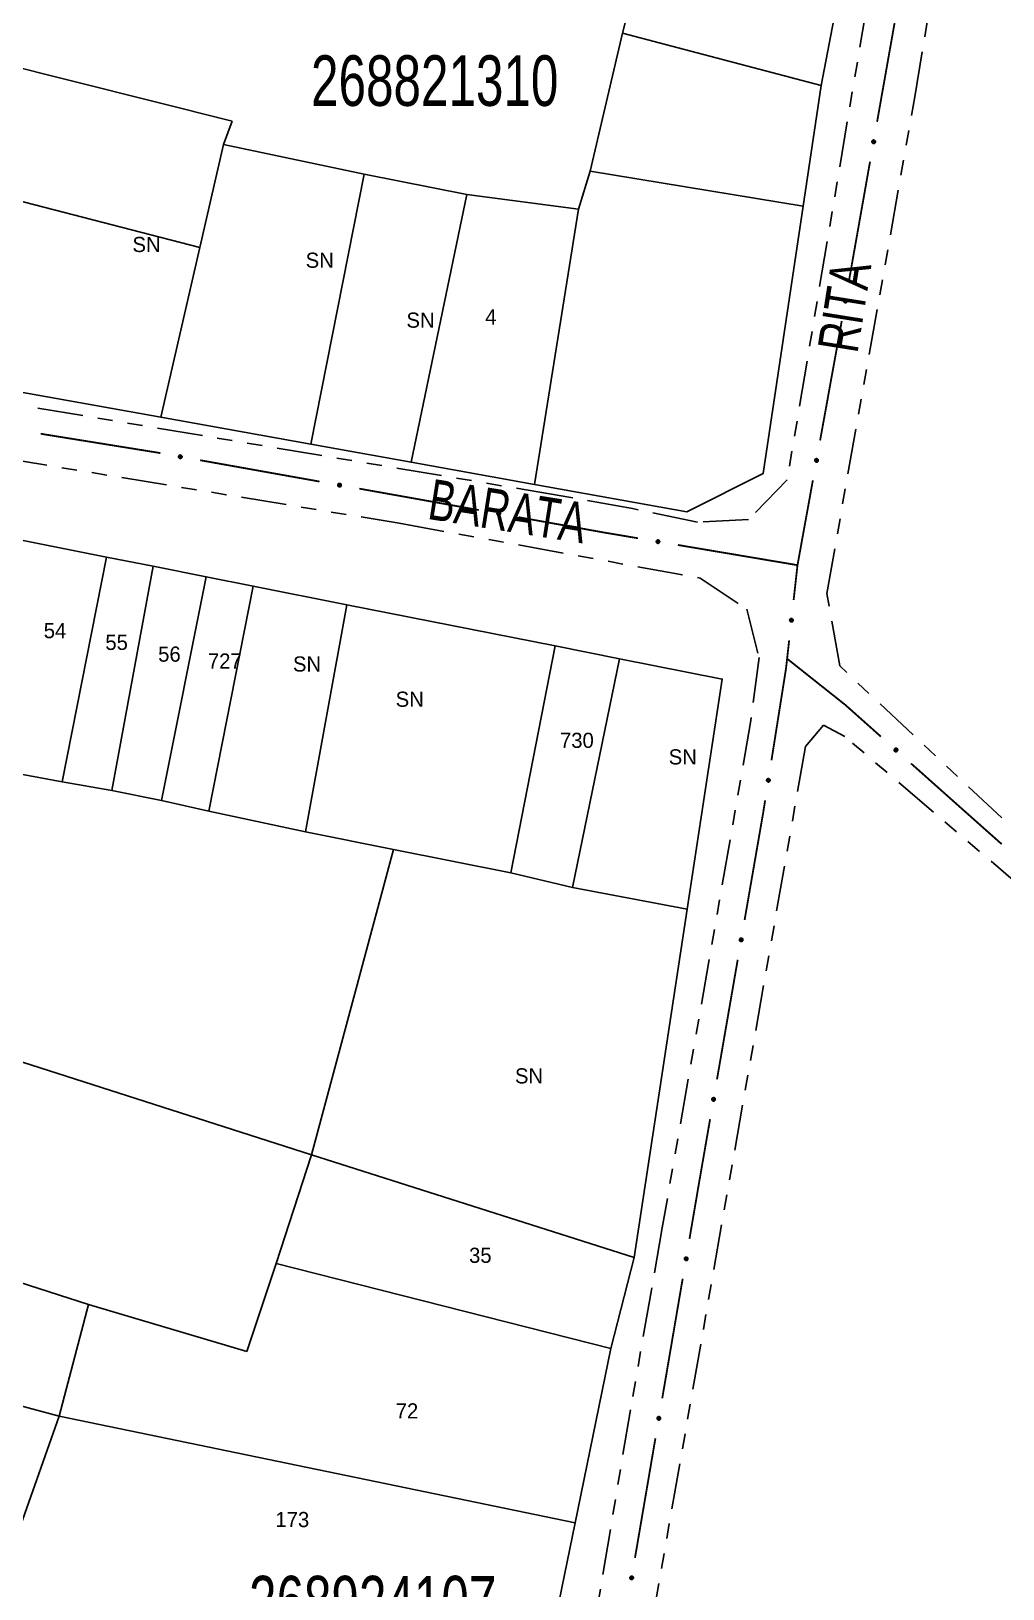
# Model space of a CAD drawing. Extents: x 209193 to 212081, y 4877574 to 4880493.
# Drawn here: x 210484.5 to 210580.7, y 4878902.4 to 4879056.4 of the extents above; entities that cross this region are included whole.
import ezdxf
from ezdxf.enums import TextEntityAlignment as Align

# ---------------------------------------------------------------- set-up
doc = ezdxf.new("R2010")
doc.units = 0
doc.header["$LTSCALE"] = 1.5
doc.header["$MEASUREMENT"] = 0
doc.linetypes.add('TRACO_25', pattern=[8, 3, -1, 1, -1, 1, -1])
for name, color, linetype in [('CD_MALHA_LOTES', 7, 'CONTINUOUS'), ('CD_TXT_QUADRA', 255, 'CONTINUOUS'), ('RU-QUADRA', 210, 'CONTINUOUS'), ('SV-EIXO-RUA-N-PAV', 6, 'CONTINUOUS'), ('SV-RUA-NAO-PAV', 7, 'CONTINUOUS'), ('SV-TXT-RUA-N-PAV', 7, 'CONTINUOUS'), ('Th_NmrPort', 1, 'CONTINUOUS')]:
    doc.layers.add(name, color=color, linetype=linetype)
doc.styles.add('ARIAL', font='ARIAL.SHX')

msp = doc.modelspace()

# ---------------------------------------------------------------- linework, layer by layer
at = {"layer": 'CD_MALHA_LOTES', "linetype": 'Continuous', "flags": 128}
for points in [[(210543.042685, 4879056.204222), (210543.836368, 4879059.26005), (210547.336077, 4879072.734578)], [(210565.554084, 4879065.744917), (210564.302025, 4879059.259375), (210562.71382, 4879051.032631)], [(210440.971029, 4879063.408067), (210457.502747, 4879059.263661), (210504.433656, 4879047.495418)], [(210539.849457, 4879042.560429), (210543.042685, 4879056.204222)], [(210543.042685, 4879056.204222), (210562.71382, 4879051.032631)], [(210562.71382, 4879051.032631), (210560.928828, 4879039.093661)], [(210503.562775, 4879045.173071), (210504.433656, 4879047.495418)], [(210501.240428, 4879035.0128), (210503.562775, 4879045.173071)], [(210503.562775, 4879045.173071), (210517.496861, 4879042.270136)], [(210512.218606, 4879015.557975), (210517.496861, 4879042.270136)], [(210517.496861, 4879042.270136), (210527.657132, 4879040.238082)], [(210538.688283, 4879038.786615), (210539.849457, 4879042.560429)], [(210560.928828, 4879039.093661), (210539.849457, 4879042.560429)], [(210480.919886, 4879040.238082), (210501.240428, 4879035.0128)], [(210522.134171, 4879013.780184), (210527.657132, 4879040.238082)], [(210527.657132, 4879040.238082), (210538.688283, 4879038.786615)], [(210560.928828, 4879039.093661), (210556.976771, 4879012.660204), (210549.429141, 4879008.886389), (210534.350181, 4879011.58994)], [(210534.350181, 4879011.58994), (210538.688283, 4879038.786615)], [(210497.370471, 4879018.22014), (210501.240428, 4879035.0128)], [(210497.370471, 4879018.22014), (210477.971873, 4879021.698172)], [(210512.218606, 4879015.557975), (210497.370471, 4879018.22014)], [(210512.218606, 4879015.557975), (210522.134171, 4879013.780184)], [(210522.134171, 4879013.780184), (210534.350181, 4879011.58994)], [(210491.983635, 4879004.406291), (210480.926243, 4879006.596141)], [(210487.596635, 4878982.179391), (210491.983635, 4879004.406291)], [(210496.618997, 4879003.488285), (210491.983635, 4879004.406291)], [(210492.531624, 4878981.308511), (210496.618997, 4879003.488285)], [(210501.868355, 4879002.448681), (210496.618997, 4879003.488285)], [(210497.426163, 4878980.342799), (210501.868355, 4879002.448681)], [(210506.503718, 4879001.530675), (210501.868355, 4879002.448681)], [(210502.111308, 4878979.276456), (210506.503718, 4879001.530675)], [(210515.774442, 4878999.694664), (210506.503718, 4879001.530675)], [(210511.690992, 4878977.244402), (210515.774442, 4878999.694664)], [(210536.381896, 4878995.613481), (210515.774442, 4878999.694664)], [(210532.011534, 4878973.180294), (210536.381896, 4878995.613481)], [(210536.381896, 4878995.613481), (210542.748604, 4878994.352593)], [(210538.107696, 4878971.728827), (210542.748604, 4878994.352593)], [(210542.748604, 4878994.352593), (210552.912662, 4878992.339662)], [(210552.912662, 4878992.339662), (210549.450546, 4878969.605099)], [(210487.596635, 4878982.179391), (210476.565484, 4878984.211445)], [(210492.531624, 4878981.308511), (210487.596635, 4878982.179391)], [(210497.426163, 4878980.342799), (210492.531624, 4878981.308511)], [(210502.111308, 4878979.276456), (210497.426163, 4878980.342799)], [(210511.690992, 4878977.244402), (210502.111308, 4878979.276456)], [(210520.399796, 4878975.502642), (210511.690992, 4878977.244402)], [(210512.271579, 4878945.312122), (210434.300862, 4878970.285906), (210425.508475, 4878974.224333)], [(210512.271579, 4878945.312122), (210520.399796, 4878975.502642)], [(210520.399796, 4878975.502642), (210532.011534, 4878973.180294)], [(210538.107696, 4878971.728827), (210532.011534, 4878973.180294)], [(210549.450546, 4878969.605099), (210538.107696, 4878971.728827)], [(210544.203859, 4878935.151851), (210549.450546, 4878969.605099)], [(210490.209276, 4878930.507156), (210434.300178, 4878948.514447), (210421.92, 4878954.31)], [(210508.788057, 4878934.571265), (210512.271579, 4878945.312122)], [(210544.203859, 4878935.151851), (210512.271579, 4878945.312122)], [(210487.306342, 4878919.476005), (210434.299714, 4878933.707161), (210419.17, 4878938.92)], [(210505.885123, 4878925.862461), (210508.788057, 4878934.571265)], [(210541.881511, 4878926.152754), (210508.788057, 4878934.571265)], [(210541.881511, 4878926.152754), (210544.203859, 4878935.151851)], [(210487.306342, 4878919.476005), (210490.209276, 4878930.507156)], [(210490.209276, 4878930.507156), (210505.885123, 4878925.862461)], [(210538.357358, 4878908.91505), (210541.881511, 4878926.152754)], [(210483.532527, 4878908.735147), (210487.306342, 4878919.476005)], [(210538.357358, 4878908.91505), (210487.306342, 4878919.476005)], [(210532.507907, 4878880.303605), (210538.357358, 4878908.91505)]]:
    msp.add_lwpolyline(points, dxfattribs=at)
at = {"layer": 'RU-QUADRA', "linetype": 'Continuous', "flags": 128}
for points in [[(210439.941755, 4879059.263661), (210437.956455, 4879051.269233), (210434.303654, 4879037.217337), (210432.382731, 4879029.984986), (210434.302721, 4879029.536944), (210452.364417, 4879026.289408), (210457.859491, 4879025.30418), (210464.630853, 4879024.090122), (210477.971873, 4879021.698172), (210497.370471, 4879018.22014), (210512.218606, 4879015.557975), (210522.134171, 4879013.780184), (210534.350181, 4879011.58994), (210549.429141, 4879008.886389), (210556.976771, 4879012.660204), (210560.928828, 4879039.093661), (210562.71382, 4879051.032631), (210564.302025, 4879059.259375)], [(210532.507907, 4878880.303605), (210538.357358, 4878908.91505), (210541.881511, 4878926.152754), (210544.203859, 4878935.151851), (210549.450546, 4878969.605099), (210552.912662, 4878992.339662), (210542.748604, 4878994.352593), (210536.381896, 4878995.613481), (210515.774442, 4878999.694664), (210506.503718, 4879001.530675), (210501.868355, 4879002.448681), (210496.618997, 4879003.488285), (210491.983635, 4879004.406291), (210480.926243, 4879006.596141), (210434.302325, 4879016.91017), (210433.59, 4879017.05), (210429.29, 4878995.21), (210425.508475, 4878974.224333), (210421.92, 4878954.31), (210419.17, 4878938.92), (210417.28, 4878929.65), (210413.122003, 4878908.403499), (210410.54, 4878895.21)]]:
    msp.add_lwpolyline(points, dxfattribs=at)
at = {"layer": 'SV-EIXO-RUA-N-PAV', "const_width": 0.18}
for points in [[(210570.331624, 4879059.244528), (210568.238956, 4879047.428406)], [(210567.5414, 4879043.489699), (210565.448732, 4879031.673577)], [(210564.741311, 4879027.736638), (210562.600227, 4879015.929192)], [(210497.016692, 4879014.7332), (210485.484806, 4879016.591115)], [(210497.331131, 4879014.67708), (210497.016692, 4879014.7332)], [(210513.082227, 4879011.86586), (210501.268905, 4879013.974275)], [(210522.067377, 4879010.262211), (210517.020002, 4879011.163055)], [(210561.886533, 4879011.993377), (210560.459144, 4879004.121747)], [(210522.926539, 4879010.108155), (210522.067377, 4879010.262211)], [(210528.832348, 4879009.049182), (210522.926539, 4879010.108155)], [(210541.134827, 4879006.84322), (210532.769553, 4879008.343201)], [(210541.629164, 4879006.7599), (210541.134827, 4879006.84322)], [(210544.587437, 4879006.261283), (210541.629164, 4879006.7599)], [(210560.364895, 4879003.601991), (210548.531801, 4879005.59646)], [(210560.364895, 4879003.601991), (210559.981502, 4879000.151458)], [(210560.459144, 4879004.121747), (210560.364895, 4879003.601991)], [(210559.539776, 4878996.175923), (210559.318913, 4878994.188155)], [(210559.318913, 4878994.188155), (210559.232498, 4878993.410421)], [(210559.380405, 4878994.317878), (210564.864889, 4878989.968115)], [(210559.232498, 4878993.410421), (210557.790288, 4878984.306468)], [(210564.864889, 4878989.968115), (210565.10064, 4878989.78114)], [(210565.10064, 4878989.78114), (210568.61014, 4878986.656242)], [(210571.597519, 4878983.996248), (210574.584897, 4878981.336253)], [(210557.164429, 4878980.355734), (210557.007964, 4878979.36805)], [(210574.584897, 4878981.336253), (210574.700115, 4878981.233662)], [(210574.700115, 4878981.233662), (210580.565248, 4878976.022554)], [(210556.967705, 4878979.113913), (210555.132203, 4878968.529188)], [(210557.007964, 4878979.36805), (210556.967705, 4878979.113913)], [(210554.448761, 4878964.588007), (210552.398436, 4878952.764464)], [(210551.714994, 4878948.823283), (210550.689832, 4878942.911512)], [(210550.597973, 4878942.381796), (210549.677584, 4878936.997517)], [(210550.689832, 4878942.911512), (210550.597973, 4878942.381796)], [(210549.003599, 4878933.054708), (210546.981646, 4878921.22628)], [(210546.307661, 4878917.28347), (210544.285708, 4878905.455043)]]:
    msp.add_lwpolyline(points, dxfattribs=at)
at = {"layer": 'SV-EIXO-RUA-N-PAV'}
for points in [[(210568.023628, 4879045.581335), (210568.052216, 4879045.541651), (210568.068671, 4879045.501699), (210568.072804, 4879045.464427), (210568.067869, 4879045.430539), (210568.058915, 4879045.396438), (210568.042302, 4879045.364049), (210568.015901, 4879045.332184), (210567.976294, 4879045.303228), (210567.934259, 4879045.289061), (210567.897935, 4879045.283054), (210567.862302, 4879045.286165), (210567.82932, 4879045.295419), (210567.796247, 4879045.313788), (210567.764217, 4879045.340858), (210567.736063, 4879045.381389), (210567.7202, 4879045.420667), (210567.717148, 4879045.456823), (210567.720503, 4879045.492627), (210567.730062, 4879045.527332), (210567.746553, 4879045.559032), (210567.773867, 4879045.591232), (210567.814239, 4879045.618489), (210567.853233, 4879045.634758), (210567.889337, 4879045.638317), (210567.924512, 4879045.63422), (210567.958824, 4879045.625655), (210567.992078, 4879045.610311), (210568.023628, 4879045.581335)], [(210565.232108, 4879029.826279), (210565.260533, 4879029.786479), (210565.276824, 4879029.74646), (210565.280804, 4879029.709171), (210565.27573, 4879029.675303), (210565.266636, 4879029.641239), (210565.249891, 4879029.608918), (210565.223359, 4879029.577163), (210565.183634, 4879029.548369), (210565.141542, 4879029.534374), (210565.105193, 4879029.528516), (210565.069573, 4879029.531773), (210565.03663, 4879029.541162), (210565.003632, 4879029.559667), (210564.971713, 4879029.586868), (210564.943726, 4879029.627514), (210564.928024, 4879029.666857), (210564.92512, 4879029.703025), (210564.928622, 4879029.738815), (210564.938323, 4879029.77348), (210564.954944, 4879029.805112), (210564.982389, 4879029.8372), (210565.022873, 4879029.864292), (210565.061934, 4879029.880401), (210565.098052, 4879029.883811), (210565.133209, 4879029.87957), (210565.167486, 4879029.870865), (210565.200677, 4879029.855384), (210565.232108, 4879029.826279)], [(210499.422122, 4879014.192065), (210499.382401, 4879014.16353), (210499.342427, 4879014.147128), (210499.305149, 4879014.143044), (210499.271267, 4879014.148025), (210499.237178, 4879014.157024), (210499.204811, 4879014.17368), (210499.172982, 4879014.200124), (210499.144078, 4879014.239769), (210499.129968, 4879014.281823), (210499.124009, 4879014.318155), (210499.127168, 4879014.353784), (210499.136465, 4879014.386753), (210499.154878, 4879014.419802), (210499.181992, 4879014.451796), (210499.22256, 4879014.479896), (210499.261859, 4879014.495707), (210499.298019, 4879014.49871), (210499.333818, 4879014.495307), (210499.368511, 4879014.485702), (210499.400188, 4879014.469169), (210499.432352, 4879014.441812), (210499.459556, 4879014.401404), (210499.475773, 4879014.362388), (210499.479283, 4879014.326279), (210499.475139, 4879014.29111), (210499.466529, 4879014.256809), (210499.45114, 4879014.223576), (210499.422122, 4879014.192065)], [(210562.37733, 4879014.083019), (210562.405755, 4879014.043219), (210562.422046, 4879014.0032), (210562.426027, 4879013.965911), (210562.420952, 4879013.932043), (210562.411859, 4879013.897979), (210562.395113, 4879013.865658), (210562.368581, 4879013.833902), (210562.328856, 4879013.805108), (210562.286764, 4879013.791114), (210562.250416, 4879013.785255), (210562.214795, 4879013.788513), (210562.181852, 4879013.797902), (210562.148854, 4879013.816406), (210562.116935, 4879013.843608), (210562.088948, 4879013.884254), (210562.073246, 4879013.923597), (210562.070343, 4879013.959765), (210562.073845, 4879013.995554), (210562.083545, 4879014.03022), (210562.100166, 4879014.061852), (210562.127612, 4879014.09394), (210562.168095, 4879014.121031), (210562.207156, 4879014.13714), (210562.243274, 4879014.140551), (210562.278431, 4879014.13631), (210562.312708, 4879014.127604), (210562.345899, 4879014.112124), (210562.37733, 4879014.083019)], [(210515.173219, 4879011.380845), (210515.133497, 4879011.35231), (210515.093523, 4879011.335908), (210515.056246, 4879011.331825), (210515.022364, 4879011.336805), (210514.988275, 4879011.345805), (210514.955908, 4879011.362461), (210514.924079, 4879011.388904), (210514.895175, 4879011.42855), (210514.881064, 4879011.470603), (210514.875105, 4879011.506935), (210514.878265, 4879011.542564), (210514.887562, 4879011.575534), (210514.905975, 4879011.608583), (210514.933088, 4879011.640577), (210514.973656, 4879011.668676), (210515.012956, 4879011.684487), (210515.049116, 4879011.68749), (210515.084915, 4879011.684087), (210515.119607, 4879011.674482), (210515.151285, 4879011.657949), (210515.183449, 4879011.630593), (210515.210652, 4879011.590184), (210515.226869, 4879011.551168), (210515.23038, 4879011.51506), (210515.226236, 4879011.47989), (210515.217625, 4879011.44559), (210515.202237, 4879011.412357), (210515.173219, 4879011.380845)], [(210530.922947, 4879008.56248), (210530.883202, 4879008.533977), (210530.843215, 4879008.517608), (210530.805935, 4879008.513554), (210530.772057, 4879008.518562), (210530.737975, 4879008.527589), (210530.705621, 4879008.544271), (210530.673814, 4879008.570741), (210530.644942, 4879008.610409), (210530.630865, 4879008.652474), (210530.624935, 4879008.688811), (210530.628123, 4879008.724438), (210530.637447, 4879008.757399), (210530.655887, 4879008.790434), (210530.683026, 4879008.822406), (210530.723617, 4879008.850472), (210530.762929, 4879008.866251), (210530.799092, 4879008.869225), (210530.834888, 4879008.865794), (210530.869572, 4879008.856161), (210530.901237, 4879008.839602), (210530.933378, 4879008.81222), (210530.960549, 4879008.771789), (210530.976735, 4879008.73276), (210530.980216, 4879008.696649), (210530.976044, 4879008.661483), (210530.967406, 4879008.627189), (210530.95199, 4879008.593968), (210530.922947, 4879008.56248)], [(210546.683005, 4879005.796442), (210546.643561, 4879005.767525), (210546.603747, 4879005.750739), (210546.566511, 4879005.746296), (210546.532582, 4879005.75095), (210546.498408, 4879005.759621), (210546.465882, 4879005.775964), (210546.4338, 4879005.8021), (210546.404515, 4879005.841464), (210546.39, 4879005.88338), (210546.383691, 4879005.919653), (210546.386506, 4879005.955311), (210546.395486, 4879005.988368), (210546.413579, 4879006.021593), (210546.440383, 4879006.053847), (210546.480678, 4879006.082336), (210546.519824, 4879006.098525), (210546.555953, 4879006.101877), (210546.591783, 4879006.098819), (210546.626566, 4879006.089549), (210546.658402, 4879006.073322), (210546.690828, 4879006.046276), (210546.71842, 4879006.006132), (210546.735012, 4879005.967274), (210546.73887, 4879005.931201), (210546.735066, 4879005.895993), (210546.726786, 4879005.861611), (210546.711718, 4879005.828231), (210546.683005, 4879005.796442)], [(210559.885913, 4878998.294335), (210559.917004, 4878998.256581), (210559.936005, 4878998.217776), (210559.942537, 4878998.180848), (210559.9398, 4878998.146712), (210559.933067, 4878998.112104), (210559.918581, 4878998.078709), (210559.894293, 4878998.045206), (210559.856639, 4878998.013752), (210559.815607, 4878997.9969), (210559.779746, 4878997.988559), (210559.743986, 4878997.989363), (210559.710476, 4878997.996467), (210559.676285, 4878998.012662), (210559.642574, 4878998.037608), (210559.611862, 4878998.076235), (210559.593495, 4878998.114407), (210559.588115, 4878998.150291), (210559.58915, 4878998.186236), (210559.596448, 4878998.221486), (210559.610857, 4878998.254185), (210559.636034, 4878998.288082), (210559.674561, 4878998.317889), (210559.712424, 4878998.336643), (210559.748223, 4878998.342526), (210559.783588, 4878998.340709), (210559.818382, 4878998.334378), (210559.852557, 4878998.321213), (210559.885913, 4878998.294335)], [(210570.069726, 4878985.504005), (210570.118507, 4878985.507527), (210570.161153, 4878985.500579), (210570.195053, 4878985.484547), (210570.221316, 4878985.462568), (210570.245652, 4878985.437056), (210570.264512, 4878985.405922), (210570.277791, 4878985.36673), (210570.281668, 4878985.317821), (210570.271679, 4878985.274602), (210570.257739, 4878985.240526), (210570.236397, 4878985.211821), (210570.211218, 4878985.188595), (210570.17823, 4878985.170073), (210570.138381, 4878985.157004), (210570.089106, 4878985.154297), (210570.047345, 4878985.161395), (210570.014962, 4878985.177763), (210569.98624, 4878985.199401), (210569.961707, 4878985.225744), (210569.943369, 4878985.256413), (210569.930283, 4878985.296558), (210569.928255, 4878985.345228), (210569.934859, 4878985.386961), (210569.950769, 4878985.419565), (210569.972708, 4878985.447363), (210569.997999, 4878985.472082), (210570.028506, 4878985.492344), (210570.069726, 4878985.504005)], [(210557.608564, 4878982.455788), (210557.637868, 4878982.416631), (210557.655046, 4878982.376985), (210557.659857, 4878982.339794), (210557.655538, 4878982.305821), (210557.647205, 4878982.271563), (210557.631183, 4878982.238877), (210557.605366, 4878982.206539), (210557.566292, 4878982.176867), (210557.524522, 4878982.161938), (210557.488313, 4878982.155272), (210557.452628, 4878982.157735), (210557.419484, 4878982.166388), (210557.386082, 4878982.184153), (210557.353566, 4878982.210637), (210557.32468, 4878982.250649), (210557.308106, 4878982.289633), (210557.304398, 4878982.325727), (210557.307102, 4878982.361586), (210557.316028, 4878982.396459), (210557.33194, 4878982.428453), (210557.358664, 4878982.461144), (210557.398534, 4878982.489131), (210557.437226, 4878982.506106), (210557.47326, 4878982.51032), (210557.508503, 4878982.506863), (210557.542965, 4878982.498923), (210557.576492, 4878982.484186), (210557.608564, 4878982.455788)], [(210554.923493, 4878966.681357), (210554.952223, 4878966.641776), (210554.968821, 4878966.601884), (210554.973088, 4878966.564627), (210554.968274, 4878966.530721), (210554.959442, 4878966.496588), (210554.942946, 4878966.464139), (210554.916659, 4878966.432181), (210554.877156, 4878966.403082), (210554.835172, 4878966.388765), (210554.79887, 4878966.382627), (210554.763225, 4878966.385611), (210554.730211, 4878966.394747), (210554.697072, 4878966.412997), (210554.664945, 4878966.439953), (210554.636647, 4878966.480382), (210554.620643, 4878966.519604), (210554.617462, 4878966.555749), (210554.620689, 4878966.591564), (210554.630123, 4878966.626303), (210554.6465, 4878966.658062), (210554.673698, 4878966.690359), (210554.713972, 4878966.717761), (210554.752909, 4878966.73417), (210554.788999, 4878966.737857), (210554.824188, 4878966.733887), (210554.858531, 4878966.725445), (210554.891839, 4878966.71022), (210554.923493, 4878966.681357)], [(210552.189726, 4878950.916633), (210552.218456, 4878950.877052), (210552.235054, 4878950.83716), (210552.239321, 4878950.799903), (210552.234507, 4878950.765997), (210552.225675, 4878950.731864), (210552.209178, 4878950.699415), (210552.182891, 4878950.667457), (210552.143389, 4878950.638358), (210552.101405, 4878950.624041), (210552.065103, 4878950.617904), (210552.029458, 4878950.620888), (210551.996444, 4878950.630023), (210551.963305, 4878950.648273), (210551.931178, 4878950.675229), (210551.90288, 4878950.715659), (210551.886876, 4878950.75488), (210551.883695, 4878950.791025), (210551.886922, 4878950.82684), (210551.896356, 4878950.861579), (210551.912733, 4878950.893338), (210551.939931, 4878950.925636), (210551.980205, 4878950.953037), (210552.019141, 4878950.969446), (210552.055232, 4878950.973134), (210552.090421, 4878950.969163), (210552.124764, 4878950.960721), (210552.158072, 4878950.945496), (210552.189726, 4878950.916633)], [(210549.473308, 4878935.14919), (210549.502132, 4878935.109678), (210549.518826, 4878935.069826), (210549.523182, 4878935.032579), (210549.51845, 4878934.998662), (210549.5097, 4878934.964508), (210549.493281, 4878934.93202), (210549.467071, 4878934.899998), (210549.427638, 4878934.870805), (210549.385689, 4878934.856387), (210549.349401, 4878934.850163), (210549.31375, 4878934.853061), (210549.280713, 4878934.862117), (210549.247531, 4878934.880288), (210549.215339, 4878934.907167), (210549.186944, 4878934.947528), (210549.170846, 4878934.986711), (210549.167578, 4878935.022848), (210549.170719, 4878935.058671), (210549.18007, 4878935.093432), (210549.196371, 4878935.12523), (210549.223492, 4878935.157593), (210549.2637, 4878935.185092), (210549.302597, 4878935.201594), (210549.338679, 4878935.205368), (210549.373877, 4878935.201482), (210549.40824, 4878935.193122), (210549.441585, 4878935.177977), (210549.473308, 4878935.14919)], [(210546.77737, 4878919.377953), (210546.806194, 4878919.338441), (210546.822888, 4878919.298589), (210546.827244, 4878919.261342), (210546.822512, 4878919.227425), (210546.813762, 4878919.193271), (210546.797343, 4878919.160783), (210546.771133, 4878919.128761), (210546.7317, 4878919.099568), (210546.689751, 4878919.08515), (210546.653463, 4878919.078926), (210546.617812, 4878919.081824), (210546.584775, 4878919.09088), (210546.551593, 4878919.109051), (210546.519401, 4878919.135929), (210546.491006, 4878919.176291), (210546.474908, 4878919.215474), (210546.47164, 4878919.251611), (210546.474781, 4878919.287434), (210546.484132, 4878919.322195), (210546.500433, 4878919.353993), (210546.527554, 4878919.386356), (210546.567762, 4878919.413855), (210546.606659, 4878919.430357), (210546.642741, 4878919.434131), (210546.677939, 4878919.430245), (210546.712302, 4878919.421885), (210546.745647, 4878919.40674), (210546.77737, 4878919.377953)], [(210544.081432, 4878903.606716), (210544.110256, 4878903.567204), (210544.12695, 4878903.527352), (210544.131306, 4878903.490105), (210544.126574, 4878903.456188), (210544.117824, 4878903.422034), (210544.101405, 4878903.389546), (210544.075195, 4878903.357524), (210544.035762, 4878903.328331), (210543.993813, 4878903.313913), (210543.957525, 4878903.307688), (210543.921874, 4878903.310587), (210543.888837, 4878903.319643), (210543.855655, 4878903.337814), (210543.823463, 4878903.364692), (210543.795068, 4878903.405054), (210543.77897, 4878903.444237), (210543.775702, 4878903.480374), (210543.778843, 4878903.516197), (210543.788194, 4878903.550958), (210543.804495, 4878903.582756), (210543.831616, 4878903.615119), (210543.871824, 4878903.642617), (210543.910721, 4878903.659119), (210543.946803, 4878903.662894), (210543.982001, 4878903.659007), (210544.016364, 4878903.650648), (210544.049709, 4878903.635503), (210544.081432, 4878903.606716)]]:
    msp.add_lwpolyline(points, close=True, dxfattribs=at)
for points in [[(210567.730062, 4879045.527332), (210567.7202, 4879045.420667)], [(210567.738176, 4879045.538798), (210567.728769, 4879045.407431)], [(210567.746553, 4879045.559032), (210567.736063, 4879045.381389)], [(210567.761592, 4879045.569294), (210567.751036, 4879045.368844)], [(210567.773867, 4879045.591232), (210567.764217, 4879045.340858)], [(210567.79489, 4879045.600813), (210567.780259, 4879045.33041)], [(210567.814239, 4879045.618489), (210567.796247, 4879045.313788)], [(210567.832371, 4879045.624661), (210567.812575, 4879045.309443)], [(210567.853233, 4879045.634758), (210567.82932, 4879045.295419)], [(210567.869923, 4879045.633254), (210567.845843, 4879045.293851)], [(210567.889337, 4879045.638317), (210567.862302, 4879045.286165)], [(210567.906047, 4879045.633785), (210567.877852, 4879045.286797)], [(210567.924512, 4879045.63422), (210567.897935, 4879045.283054)], [(210567.942086, 4879045.626017), (210567.91872, 4879045.290645)], [(210567.958824, 4879045.625655), (210567.934259, 4879045.289061)], [(210567.974487, 4879045.61335), (210567.95651, 4879045.300581)], [(210567.992078, 4879045.610311), (210567.976294, 4879045.303228)], [(210568.005935, 4879045.595308), (210567.994859, 4879045.321504)], [(210568.023628, 4879045.581335), (210568.015901, 4879045.332184)], [(210568.038322, 4879045.559086), (210568.029976, 4879045.355472)], [(210568.052216, 4879045.541651), (210568.042302, 4879045.364049)], [(210568.061694, 4879045.518917), (210568.051181, 4879045.389132)], [(210568.068671, 4879045.501699), (210568.058915, 4879045.396438)], [(210564.938323, 4879029.77348), (210564.928024, 4879029.666857)], [(210564.946484, 4879029.784912), (210564.936538, 4879029.653586)], [(210564.954944, 4879029.805112), (210564.943726, 4879029.627514)], [(210564.970025, 4879029.815313), (210564.958647, 4879029.614907)], [(210564.982389, 4879029.8372), (210564.971713, 4879029.586868)], [(210565.003451, 4879029.846695), (210564.987712, 4879029.576354)], [(210565.022873, 4879029.864292), (210565.003632, 4879029.559667)], [(210565.04103, 4879029.870389), (210565.019942, 4879029.555255)], [(210565.061934, 4879029.880401), (210565.03663, 4879029.541162)], [(210565.078617, 4879029.878828), (210565.053146, 4879029.539527)], [(210565.098052, 4879029.883811), (210565.069573, 4879029.531773)], [(210565.114742, 4879029.879211), (210565.085126, 4879029.532341)], [(210565.133209, 4879029.87957), (210565.105193, 4879029.528516)], [(210565.15075, 4879029.871295), (210565.12601, 4879029.536022)], [(210565.167486, 4879029.870865), (210565.141542, 4879029.534374)], [(210565.183098, 4879029.858495), (210565.16384, 4879029.545803)], [(210565.200677, 4879029.855384), (210565.183634, 4879029.548369)], [(210565.214473, 4879029.840325), (210565.202275, 4879029.566569)], [(210565.232108, 4879029.826279), (210565.223359, 4879029.577163)], [(210565.24671, 4879029.803971), (210565.23753, 4879029.600392)], [(210565.260533, 4879029.786479), (210565.249891, 4879029.608918)], [(210565.269918, 4879029.763706), (210565.258873, 4879029.633965)], [(210565.276824, 4879029.74646), (210565.266636, 4879029.641239)], [(210499.475139, 4879014.29111), (210499.124009, 4879014.318155)], [(210499.479283, 4879014.326279), (210499.127168, 4879014.353784)], [(210499.474729, 4879014.309576), (210499.127778, 4879014.338233)], [(210499.466529, 4879014.256809), (210499.129968, 4879014.281823)], [(210499.466913, 4879014.273547), (210499.131572, 4879014.297359)], [(210499.474246, 4879014.3457), (210499.134876, 4879014.370232)], [(210499.475773, 4879014.362388), (210499.136465, 4879014.386753)], [(210499.454203, 4879014.241163), (210499.141458, 4879014.259557)], [(210499.45114, 4879014.223576), (210499.144078, 4879014.239769)], [(210499.465704, 4879014.383263), (210499.150512, 4879014.40348)], [(210499.459556, 4879014.401404), (210499.154878, 4879014.419802)], [(210499.436119, 4879014.209738), (210499.16233, 4879014.221179)], [(210499.441905, 4879014.420777), (210499.171522, 4879014.435768)], [(210499.422122, 4879014.192065), (210499.172982, 4879014.200124)], [(210499.432352, 4879014.441812), (210499.181992, 4879014.451796)], [(210499.399854, 4879014.177401), (210499.196251, 4879014.186018)], [(210499.382401, 4879014.16353), (210499.204811, 4879014.17368)], [(210499.410431, 4879014.454116), (210499.209994, 4879014.46494)], [(210499.400188, 4879014.469169), (210499.22256, 4879014.479896)], [(210499.359654, 4879014.154082), (210499.229883, 4879014.164768)], [(210499.342427, 4879014.147128), (210499.237178, 4879014.157024)], [(210499.379965, 4879014.477573), (210499.248612, 4879014.487155)], [(210499.368511, 4879014.485702), (210499.261859, 4879014.495707)], [(210562.127612, 4879014.09394), (210562.116935, 4879013.843608)], [(210562.148673, 4879014.103434), (210562.132934, 4879013.833094)], [(210562.168095, 4879014.121031), (210562.148854, 4879013.816406)], [(210562.186253, 4879014.127129), (210562.165164, 4879013.811995)], [(210562.207156, 4879014.13714), (210562.181852, 4879013.797902)], [(210562.223839, 4879014.135568), (210562.198368, 4879013.796266)], [(210562.243274, 4879014.140551), (210562.214795, 4879013.788513)], [(210562.259965, 4879014.135951), (210562.230348, 4879013.789081)], [(210562.278431, 4879014.13631), (210562.250416, 4879013.785255)], [(210562.295972, 4879014.128035), (210562.271232, 4879013.792761)], [(210562.312708, 4879014.127604), (210562.286764, 4879013.791114)], [(210562.32832, 4879014.115235), (210562.309062, 4879013.802543)], [(210562.345899, 4879014.112124), (210562.328856, 4879013.805108)], [(210562.359695, 4879014.097065), (210562.347497, 4879013.823309)], [(210562.37733, 4879014.083019), (210562.368581, 4879013.833902)], [(210562.083545, 4879014.03022), (210562.073246, 4879013.923597)], [(210562.091707, 4879014.041652), (210562.08176, 4879013.910325)], [(210562.100166, 4879014.061852), (210562.088948, 4879013.884254)], [(210562.115247, 4879014.072053), (210562.103869, 4879013.871647)], [(210562.391932, 4879014.06071), (210562.382752, 4879013.857132)], [(210562.405755, 4879014.043219), (210562.395113, 4879013.865658)], [(210562.41514, 4879014.020446), (210562.404095, 4879013.890705)], [(210562.422046, 4879014.0032), (210562.411859, 4879013.897979)], [(210515.226236, 4879011.47989), (210514.875105, 4879011.506935)], [(210515.23038, 4879011.51506), (210514.878265, 4879011.542564)], [(210515.225826, 4879011.498356), (210514.878875, 4879011.527013)], [(210515.217625, 4879011.44559), (210514.881064, 4879011.470603)], [(210515.218009, 4879011.462327), (210514.882669, 4879011.48614)], [(210515.225343, 4879011.534481), (210514.885972, 4879011.559013)], [(210515.226869, 4879011.551168), (210514.887562, 4879011.575534)], [(210515.205299, 4879011.429943), (210514.892555, 4879011.448337)], [(210515.202237, 4879011.412357), (210514.895175, 4879011.42855)], [(210515.2168, 4879011.572044), (210514.901609, 4879011.59226)], [(210515.210652, 4879011.590184), (210514.905975, 4879011.608583)], [(210515.187216, 4879011.398519), (210514.913427, 4879011.40996)], [(210515.193002, 4879011.609557), (210514.922619, 4879011.624548)], [(210515.173219, 4879011.380845), (210514.924079, 4879011.388904)], [(210515.183449, 4879011.630593), (210514.933088, 4879011.640577)], [(210515.15095, 4879011.366181), (210514.947348, 4879011.374798)], [(210515.133497, 4879011.35231), (210514.955908, 4879011.362461)], [(210515.161528, 4879011.642896), (210514.961091, 4879011.65372)], [(210515.151285, 4879011.657949), (210514.973656, 4879011.668676)], [(210515.11075, 4879011.342862), (210514.98098, 4879011.353548)], [(210515.093523, 4879011.335908), (210514.988275, 4879011.345805)], [(210515.131062, 4879011.666353), (210514.999708, 4879011.675936)], [(210515.119607, 4879011.674482), (210515.012956, 4879011.684487)], [(210530.976044, 4879008.661483), (210530.624935, 4879008.688811)], [(210530.980216, 4879008.696649), (210530.628123, 4879008.724438)], [(210530.975649, 4879008.679949), (210530.628721, 4879008.708886)], [(210530.967406, 4879008.627189), (210530.630865, 4879008.652474)], [(210530.967803, 4879008.643926), (210530.632482, 4879008.668009)], [(210530.975195, 4879008.716074), (210530.635844, 4879008.74088)], [(210530.976735, 4879008.73276), (210530.637447, 4879008.757399)], [(210530.955067, 4879008.611553), (210530.642337, 4879008.630199)], [(210530.95199, 4879008.593968), (210530.644942, 4879008.610409)], [(210530.966683, 4879008.753644), (210530.651508, 4879008.774114)], [(210530.960549, 4879008.771789), (210530.655887, 4879008.790434)], [(210530.936958, 4879008.580143), (210530.663179, 4879008.591805)], [(210530.942914, 4879008.791176), (210530.672543, 4879008.806386)], [(210530.922947, 4879008.56248), (210530.673814, 4879008.570741)], [(210530.933378, 4879008.81222), (210530.683026, 4879008.822406)], [(210530.900667, 4879008.547834), (210530.697071, 4879008.556615)], [(210530.883202, 4879008.533977), (210530.705621, 4879008.544271)], [(210530.911467, 4879008.824541), (210530.711039, 4879008.835527)], [(210530.901237, 4879008.839602), (210530.723617, 4879008.850472)], [(210530.860448, 4879008.524548), (210530.730686, 4879008.535339)], [(210530.843215, 4879008.517608), (210530.737975, 4879008.527589)], [(210530.881021, 4879008.848022), (210530.749674, 4879008.857711)], [(210530.869572, 4879008.856161), (210530.762929, 4879008.866251)], [(210546.735066, 4879005.895993), (210546.383691, 4879005.919653)], [(210546.73887, 4879005.931201), (210546.386506, 4879005.955311)], [(210546.734478, 4879005.914454), (210546.387267, 4879005.939766)], [(210546.726786, 4879005.861611), (210546.39, 4879005.88338)], [(210546.727009, 4879005.878352), (210546.391454, 4879005.898931)], [(210546.733647, 4879005.950573), (210546.394055, 4879005.971833)], [(210546.735012, 4879005.967274), (210546.395486, 4879005.988368)], [(210546.714611, 4879005.845847), (210546.401704, 4879005.861226)], [(210546.711718, 4879005.828231), (210546.404515, 4879005.841464)], [(210546.724742, 4879005.988051), (210546.409371, 4879006.005229)], [(210546.71842, 4879006.006132), (210546.413579, 4879006.021593)], [(210546.696832, 4879005.814249), (210546.422945, 4879005.823051)], [(210546.700583, 4879006.025334), (210546.430068, 4879006.037719)], [(210546.683005, 4879005.796442), (210546.4338, 4879005.8021)], [(210546.690828, 4879006.046276), (210546.440383, 4879006.053847)], [(210546.66088, 4879005.781564), (210546.457203, 4879005.788218)], [(210546.643561, 4879005.767525), (210546.465882, 4879005.775964)], [(210546.668789, 4879006.058368), (210546.468258, 4879006.06726)], [(210546.658402, 4879006.073322), (210546.480678, 4879006.082336)], [(210546.620906, 4879005.757858), (210546.491038, 4879005.767294)], [(210546.603747, 4879005.750739), (210546.498408, 4879005.759621)], [(210546.638099, 4879006.08153), (210546.506659, 4879006.089846)], [(210546.626566, 4879006.089549), (210546.519824, 4879006.098525)], [(210559.596448, 4878998.221486), (210559.593495, 4878998.114407)], [(210559.603805, 4878998.233452), (210559.602901, 4878998.101752)], [(210559.610857, 4878998.254185), (210559.611862, 4878998.076235)], [(210559.625202, 4878998.265397), (210559.627613, 4878998.064683)], [(210559.636034, 4878998.288082), (210559.642574, 4878998.037608)], [(210559.656394, 4878998.299), (210559.659257, 4878998.028217)], [(210559.674561, 4878998.317889), (210559.676285, 4878998.012662)], [(210559.692257, 4878998.32522), (210559.69286, 4878998.009381)], [(210559.712424, 4878998.336643), (210559.710476, 4878997.996467)], [(210559.729176, 4878998.33622), (210559.727066, 4878997.99597)], [(210559.748223, 4878998.342526), (210559.743986, 4878997.989363)], [(210559.76519, 4878998.339083), (210559.759464, 4878997.990998)], [(210559.783588, 4878998.340709), (210559.779746, 4878997.988559)], [(210559.801656, 4878998.333658), (210559.799998, 4878997.997477)], [(210559.818382, 4878998.334378), (210559.815607, 4878997.9969)], [(210559.834807, 4878998.32311), (210559.837067, 4878998.009833)], [(210559.852557, 4878998.321213), (210559.856639, 4878998.013752)], [(210559.867355, 4878998.307137), (210559.873985, 4878998.03319)], [(210559.885913, 4878998.294335), (210559.894293, 4878998.045206)], [(210559.902013, 4878998.273082), (210559.906835, 4878998.069354)], [(210559.917004, 4878998.256581), (210559.918581, 4878998.078709)], [(210559.927931, 4878998.234507), (210559.925821, 4878998.104314)], [(210559.936005, 4878998.217776), (210559.933067, 4878998.112104)], [(210569.928255, 4878985.345228), (210570.17823, 4878985.170073)], [(210569.930283, 4878985.296558), (210570.138381, 4878985.157004)], [(210569.932512, 4878985.363903), (210570.190494, 4878985.181696)], [(210569.933154, 4878985.319482), (210570.155692, 4878985.165181)], [(210569.934859, 4878985.386961), (210570.211218, 4878985.188595)], [(210569.942521, 4878985.2746), (210570.107641, 4878985.160463)], [(210569.943369, 4878985.256413), (210570.089106, 4878985.154297)], [(210569.944894, 4878985.400381), (210570.22122, 4878985.20184)], [(210569.950769, 4878985.419565), (210570.236397, 4878985.211821)], [(210569.956202, 4878985.238667), (210570.063108, 4878985.161747)], [(210569.961707, 4878985.225744), (210570.047345, 4878985.161395)], [(210569.963392, 4878985.431414), (210570.244017, 4878985.225391)], [(210569.972708, 4878985.447363), (210570.257739, 4878985.240526)], [(210569.988911, 4878985.458022), (210570.262179, 4878985.262204)], [(210569.997999, 4878985.472082), (210570.271679, 4878985.274602)], [(210570.016691, 4878985.478962), (210570.273543, 4878985.299589)], [(210570.028506, 4878985.492344), (210570.281668, 4878985.317821)], [(210570.048548, 4878985.496272), (210570.275846, 4878985.343214)], [(210570.069726, 4878985.504005), (210570.277791, 4878985.36673)], [(210570.096375, 4878985.504844), (210570.265348, 4878985.39093)], [(210570.118507, 4878985.507527), (210570.264512, 4878985.405922)], [(210570.142835, 4878985.503671), (210570.247814, 4878985.42664)], [(210570.161153, 4878985.500579), (210570.245652, 4878985.437056)], [(210557.316028, 4878982.396459), (210557.308106, 4878982.289633)], [(210557.323932, 4878982.40807), (210557.316914, 4878982.276554)], [(210557.33194, 4878982.428453), (210557.32468, 4878982.250649)], [(210557.34679, 4878982.438988), (210557.339878, 4878982.238378)], [(210557.358664, 4878982.461144), (210557.353566, 4878982.210637)], [(210557.379509, 4878982.471106), (210557.369795, 4878982.200482)], [(210557.398534, 4878982.489131), (210557.386082, 4878982.184153)], [(210557.416551, 4878982.495632), (210557.402487, 4878982.180106)], [(210557.437226, 4878982.506106), (210557.419484, 4878982.166388)], [(210557.45394, 4878982.504906), (210557.436033, 4878982.165121)], [(210557.47326, 4878982.51032), (210557.452628, 4878982.157735)], [(210557.490049, 4878982.506093), (210557.468165, 4878982.158649)], [(210557.508503, 4878982.506863), (210557.488313, 4878982.155272)], [(210557.526223, 4878982.498981), (210557.508957, 4878982.163239)], [(210557.542965, 4878982.498923), (210557.524522, 4878982.161938)], [(210557.558849, 4878982.486905), (210557.546559, 4878982.173861)], [(210557.576492, 4878982.484186), (210557.566292, 4878982.176867)], [(210557.59062, 4878982.469438), (210557.584522, 4878982.195478)], [(210557.608564, 4878982.455788), (210557.605366, 4878982.206539)], [(210557.623659, 4878982.43381), (210557.619016, 4878982.230078)], [(210557.637868, 4878982.416631), (210557.631183, 4878982.238877)], [(210557.647758, 4878982.394073), (210557.639605, 4878982.264118)], [(210557.655046, 4878982.376985), (210557.647205, 4878982.271563)], [(210554.630123, 4878966.626303), (210554.620643, 4878966.519604)], [(210554.638196, 4878966.637797), (210554.629259, 4878966.506398)], [(210554.6465, 4878966.658062), (210554.636647, 4878966.480382)], [(210554.661503, 4878966.668378), (210554.651664, 4878966.467891)], [(210554.673698, 4878966.690359), (210554.664945, 4878966.439953)], [(210554.694687, 4878966.700016), (210554.681024, 4878966.429562)], [(210554.713972, 4878966.717761), (210554.697072, 4878966.412997)], [(210554.732083, 4878966.723998), (210554.713416, 4878966.408711)], [(210554.752909, 4878966.73417), (210554.730211, 4878966.394747)], [(210554.769603, 4878966.732725), (210554.74674, 4878966.393238)], [(210554.788999, 4878966.737857), (210554.763225, 4878966.385611)], [(210554.805725, 4878966.733386), (210554.778774, 4878966.386298)], [(210554.824188, 4878966.733887), (210554.79887, 4878966.382627)], [(210554.841792, 4878966.725747), (210554.819628, 4878966.390293)], [(210554.858531, 4878966.725445), (210554.835172, 4878966.388765)], [(210554.874238, 4878966.713196), (210554.857382, 4878966.400365)], [(210554.891839, 4878966.71022), (210554.877156, 4878966.403082)], [(210554.905751, 4878966.695267), (210554.895656, 4878966.421425)], [(210554.923493, 4878966.681357), (210554.916659, 4878966.432181)], [(210554.938267, 4878966.659161), (210554.930651, 4878966.455519)], [(210554.952223, 4878966.641776), (210554.942946, 4878966.464139)], [(210554.961783, 4878966.619076), (210554.951734, 4878966.489254)], [(210554.968821, 4878966.601884), (210554.959442, 4878966.496588)], [(210551.960919, 4878950.935292), (210551.947257, 4878950.664838)], [(210551.980205, 4878950.953037), (210551.963305, 4878950.648273)], [(210551.998316, 4878950.959274), (210551.979649, 4878950.643987)], [(210552.019141, 4878950.969446), (210551.996444, 4878950.630023)], [(210552.035836, 4878950.968002), (210552.012973, 4878950.628514)], [(210552.055232, 4878950.973134), (210552.029458, 4878950.620888)], [(210552.071958, 4878950.968662), (210552.045006, 4878950.621575)], [(210552.090421, 4878950.969163), (210552.065103, 4878950.617904)], [(210552.108025, 4878950.961023), (210552.085861, 4878950.625569)], [(210552.124764, 4878950.960721), (210552.101405, 4878950.624041)], [(210552.140471, 4878950.948472), (210552.123614, 4878950.635641)], [(210552.158072, 4878950.945496), (210552.143389, 4878950.638358)], [(210551.896356, 4878950.861579), (210551.886876, 4878950.75488)], [(210551.904429, 4878950.873074), (210551.895492, 4878950.741674)], [(210551.912733, 4878950.893338), (210551.90288, 4878950.715659)], [(210551.927735, 4878950.903654), (210551.917897, 4878950.703167)], [(210551.939931, 4878950.925636), (210551.931178, 4878950.675229)], [(210552.171984, 4878950.930543), (210552.161889, 4878950.656701)], [(210552.189726, 4878950.916633), (210552.182891, 4878950.667457)], [(210552.204499, 4878950.894437), (210552.196883, 4878950.690795)], [(210552.218456, 4878950.877052), (210552.209178, 4878950.699415)], [(210552.228016, 4878950.854352), (210552.217967, 4878950.72453)], [(210552.235054, 4878950.83716), (210552.225675, 4878950.731864)], [(210549.18007, 4878935.093432), (210549.170846, 4878934.986711)], [(210549.188116, 4878935.104946), (210549.179494, 4878934.973526)], [(210549.196371, 4878935.12523), (210549.186944, 4878934.947528)], [(210549.211349, 4878935.135583), (210549.201991, 4878934.935072)], [(210549.223492, 4878935.157593), (210549.215339, 4878934.907167)], [(210549.244457, 4878935.1673), (210549.231444, 4878934.896814)], [(210549.2637, 4878935.185092), (210549.247531, 4878934.880288)], [(210549.281795, 4878935.191372), (210549.263885, 4878934.876041)], [(210549.302597, 4878935.201594), (210549.280713, 4878934.862117)], [(210549.319295, 4878935.200189), (210549.297246, 4878934.860648)], [(210549.338679, 4878935.205368), (210549.31375, 4878934.853061)], [(210549.355415, 4878935.200937), (210549.329296, 4878934.853785)], [(210549.373877, 4878935.201482), (210549.349401, 4878934.850163)], [(210549.3915, 4878935.193384), (210549.370141, 4878934.857878)], [(210549.40824, 4878935.193122), (210549.385689, 4878934.856387)], [(210549.423976, 4878935.180911), (210549.40787, 4878934.86804)], [(210549.441585, 4878935.177977), (210549.427638, 4878934.870805)], [(210549.455532, 4878935.163058), (210549.446094, 4878934.889193)], [(210549.473308, 4878935.14919), (210549.467071, 4878934.899998)], [(210549.488134, 4878935.12703), (210549.481007, 4878934.92337)], [(210549.502132, 4878935.109678), (210549.493281, 4878934.93202)], [(210549.511747, 4878935.087001), (210549.50201, 4878934.957156)], [(210549.518826, 4878935.069826), (210549.5097, 4878934.964508)], [(210546.484132, 4878919.322195), (210546.474908, 4878919.215474)], [(210546.492178, 4878919.333709), (210546.483556, 4878919.202289)], [(210546.500433, 4878919.353993), (210546.491006, 4878919.176291)], [(210546.515411, 4878919.364346), (210546.506053, 4878919.163835)], [(210546.527554, 4878919.386356), (210546.519401, 4878919.135929)], [(210546.548519, 4878919.396063), (210546.535506, 4878919.125577)], [(210546.567762, 4878919.413855), (210546.551593, 4878919.109051)], [(210546.585857, 4878919.420135), (210546.567947, 4878919.104804)], [(210546.606659, 4878919.430357), (210546.584775, 4878919.09088)], [(210546.623357, 4878919.428952), (210546.601308, 4878919.089411)], [(210546.642741, 4878919.434131), (210546.617812, 4878919.081824)], [(210546.659477, 4878919.4297), (210546.633358, 4878919.082548)], [(210546.677939, 4878919.430245), (210546.653463, 4878919.078926)], [(210546.695562, 4878919.422147), (210546.674203, 4878919.086641)], [(210546.712302, 4878919.421885), (210546.689751, 4878919.08515)], [(210546.728038, 4878919.409674), (210546.711932, 4878919.096803)], [(210546.745647, 4878919.40674), (210546.7317, 4878919.099568)], [(210546.759594, 4878919.391821), (210546.750156, 4878919.117956)], [(210546.77737, 4878919.377953), (210546.771133, 4878919.128761)], [(210546.792196, 4878919.355793), (210546.785069, 4878919.152133)], [(210546.806194, 4878919.338441), (210546.797343, 4878919.160783)], [(210546.815809, 4878919.315764), (210546.806072, 4878919.185919)], [(210546.822888, 4878919.298589), (210546.813762, 4878919.193271)], [(210543.788194, 4878903.550958), (210543.77897, 4878903.444237)], [(210543.79624, 4878903.562472), (210543.787618, 4878903.431052)], [(210543.804495, 4878903.582756), (210543.795068, 4878903.405054)], [(210543.819473, 4878903.593109), (210543.810115, 4878903.392598)], [(210543.831616, 4878903.615119), (210543.823463, 4878903.364692)], [(210543.852581, 4878903.624826), (210543.839568, 4878903.35434)], [(210543.871824, 4878903.642617), (210543.855655, 4878903.337814)], [(210543.889919, 4878903.648898), (210543.872009, 4878903.333567)], [(210543.910721, 4878903.659119), (210543.888837, 4878903.319643)], [(210543.927419, 4878903.657715), (210543.90537, 4878903.318174)], [(210543.946803, 4878903.662894), (210543.921874, 4878903.310587)], [(210543.963539, 4878903.658463), (210543.93742, 4878903.311311)], [(210543.982001, 4878903.659007), (210543.957525, 4878903.307688)], [(210543.999624, 4878903.65091), (210543.978265, 4878903.315404)], [(210544.016364, 4878903.650648), (210543.993813, 4878903.313913)], [(210544.0321, 4878903.638437), (210544.015994, 4878903.325566)], [(210544.049709, 4878903.635503), (210544.035762, 4878903.328331)], [(210544.063656, 4878903.620584), (210544.054218, 4878903.346718)], [(210544.081432, 4878903.606716), (210544.075195, 4878903.357524)], [(210544.096258, 4878903.584556), (210544.089131, 4878903.380896)], [(210544.110256, 4878903.567204), (210544.101405, 4878903.389546)], [(210544.119871, 4878903.544527), (210544.110134, 4878903.414682)], [(210544.12695, 4878903.527352), (210544.117824, 4878903.422034)]]:
    msp.add_lwpolyline(points, dxfattribs=at)
at = {"layer": 'SV-RUA-NAO-PAV', "linetype": 'TRACO_25'}
for points in [[(210567.281471, 4879059.259277, 9.188629), (210559.34, 4879012.03, 9.188629), (210555.53, 4879008.13, 9.220319), (210550.47, 4879007.84, 9.273136), (210544.03, 4879009.2, 9.505533), (210536.99, 4879010.47, 9.537224), (210466.46, 4879022.27, 10.762588), (210438.048278, 4879027.311206, 10.762588), (210434.302672, 4879027.975804, 11.64992)], [(210816.371075, 4878779.710199, 5.597045), (210798.29, 4878799.21, 5.628736), (210787.59, 4878810.66, 5.354085), (210786.077683, 4878811.873004, 5.354085), (210775.11, 4878820.67, 5.269578), (210714.592327, 4878869.157788, 6.051275), (210667.751363, 4878907.482213, 6.875226), (210589.316787, 4878970.394711, 9.051304), (210564.54, 4878993.64, 9.315391), (210563.26, 4879000.8, 9.315391), (210571.98, 4879049.91, 9.315391), (210573.527941, 4879059.259071, 8.935105)], [(210434.302485, 4879021.998486, 9.695676), (210520.96, 4879007.75, 9.695676), (210550.74, 4879002.32, 9.579477), (210555.34, 4878999.25, 9.579477), (210556.56, 4878994.48, 9.579477), (210555.76, 4878988.26, 9.621732), (210546.984052, 4878938.078071, 9.621732), (210545.880872, 4878931.769955, 9.621732), (210543.84, 4878920.1, 9.621732), (210533.08, 4878855.97, 10.033707), (210524.17, 4878800.99, 9.959763), (210516.59433, 4878755.580896, 9.970326), (210514.8, 4878754.43, 10.392865), (210511.94, 4878754.75, 10.593572), (210480.07, 4878769.18, 10.67808), (210441.51, 4878790.41, 11.090055), (210434.326216, 4878794.555277, 11.977387)], [(210610.33, 4878948.05, 8.502003), (210565.06, 4878986.65, 9.315391), (210562.94, 4878987.79, 9.663985), (210561.15, 4878985.67, 9.663985), (210542.37, 4878878.54, 9.991453), (210540.027737, 4878863.978542, 9.928072), (210540.43, 4878861.84, 9.854128), (210543.5, 4878859, 9.854128), (210566.256193, 4878846.339551, 9.854128), (210576.114464, 4878840.854884, 8.533693), (210593.389585, 4878831.24384, 8.533693)]]:
    msp.add_polyline3d(points, dxfattribs=at)

# ---------------------------------------------------------------- texts
at = {"layer": 'CD_TXT_QUADRA', "style": 'ARIAL', "width": 0.7}
for s, p in [('268821310', (210512.236675, 4879049.004077)), ('268924107', (210506.099451, 4878898.68046))]:
    msp.add_text(s, height=5, dxfattribs=at).set_placement(p)
at = {"layer": 'SV-TXT-RUA-N-PAV', "style": 'ARIAL', "width": 0.7}
for s, rotation, p in [('RITA', 81, (210566.292918, 4879024.460827)), ('BARATA', 351, (210523.653007, 4879008.190689))]:
    msp.add_text(s, height=4, rotation=rotation, dxfattribs=at).set_placement(p)
at = {"layer": 'Th_NmrPort', "color": 1}
for s, p in [('SN', (210494.567361, 4879035.305108)), ('SN', (210511.704432, 4879033.747192)), ('SN', (210521.675091, 4879027.827113)), ('4', (210529.464669, 4879028.138696)), ('54', (210485.787631, 4878997.129324)), ('55', (210491.883794, 4878995.968151)), ('56', (210497.109076, 4878994.806977)), ('727', (210502.02922, 4878994.120762)), ('SN', (210510.44773, 4878993.830468)), ('SN', (210520.608001, 4878990.346947)), ('730', (210536.864434, 4878986.282839)), ('SN', (210547.620137, 4878984.646706)), ('SN', (210532.411119, 4878953.110162)), ('35', (210527.868958, 4878935.372861)), ('72', (210520.611621, 4878919.987307)), ('173', (210508.70959, 4878909.24645))]:
    msp.add_text(s, height=1.5, dxfattribs=at).set_placement(p, align=Align.MIDDLE_LEFT)

doc.saveas('drawing.dxf')
